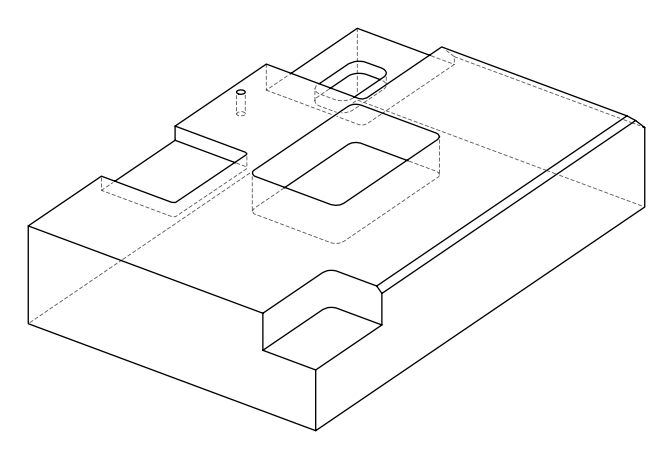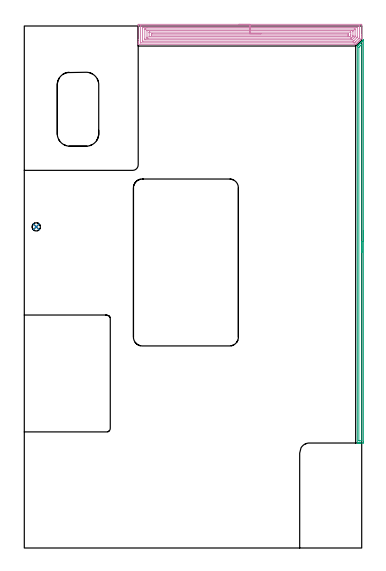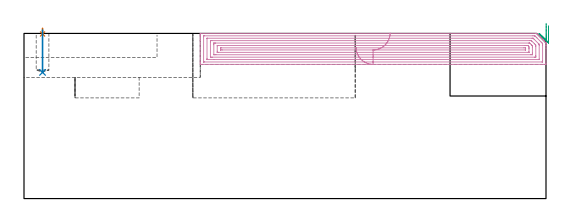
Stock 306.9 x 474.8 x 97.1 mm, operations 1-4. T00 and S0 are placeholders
(PLAN: 9 operations, 7 tool changes, 206.8 min)
(1 SPOT_DRILL | STEP1POCKET | NXT0321_9005460120000 | 0.03 min | 0 mm3)
(2 DRILL_BLIND_HOLE_INTO_CENTER | STEP1POCKET | NXT0301_046 | 0.1 min | 961 mm3)
(3 AREA_MILL | FG_CHAMFER_SURFACE | UGT0205_001 | 6.02 min | 5642 mm3)
(4 AREA_MILL_1 | FG_CHAMFER_SURFACE_1 | UGT0205_001 | 11.61 min | 34843 mm3)
(5 MILL_CORNER_NOTCH_RECTANGULAR | CORNER_NOTCH_RECTANGULAR | NXT0201_009 | Follow Part, ap 2, ae 75% | 71.09 min | 350916 mm3)
(6 MILL_CORNER_NOTCH_RECTANGULAR_1 | CORNER_NOTCH_RECTANGULAR_1 | NXT0201_012 | Follow Part, ap 4, ae 75% | 12.27 min | 197571 mm3)
(7 MILL_RECTANGULAR_POCKET | POCKET_RECTANGULAR_STRAIGHT | NXT0201_011 | Follow Part, ap 3, ae 75% | 41.43 min | 546955 mm3)
(8 MILL_RECTANGULAR_POCKET_1 | POCKET_RECTANGULAR_STRAIGHT_1 | UGT0201_105 | Follow Part, ap 5.5, ae 75% | 1.14 min | 29049 mm3)
(9 MILL_SLOT | SLOT_PARTIAL_RECTANGULAR | NXT0201_008 | Follow Part, ap 1.5, ae 75% | 63.13 min | 117161 mm3)
(TOOL NXT0321_9005460120000 | NC Spot Drill, 142deg, 12mm, Carbide, Uncoated | D12 PA142 FL30 Z2)
(TOOL NXT0301_046 | Carbide Drill 7.5mm [860.1-0750-038A1-MM 2214] | D7.5 PA140 FL53 Z2)
(TOOL UGT0205_001 | Chamfer Mill 20 x 3 x 45 deg. | D20 FL50 Z2)
(TOOL NXT0201_009 | ENDMILL 8mm [2P460-0800-NA 1630] | D8 FL26 Z6)
(TOOL NXT0201_012 | ENDMILL 16mm [2P460-1600-NA 1630] | D16 FL38 Z6)
(TOOL NXT0201_011 | ENDMILL 12mm [2P460-1200-NA 1630] | D12 FL38 Z6)
(TOOL UGT0201_105 | End Mill 22 mm | D22 FL25 Z2)
(TOOL NXT0201_008 | ENDMILL 6mm [2P460-0600-NA 1630] | D6 FL26 Z6)
(OP 1 SPOT_DRILL)
G17 G21 G94 G90
T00 M6
G54
G17 G0 G90 X10.9 Y292.1 S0 M3
G43 Z107.1 H0
G94 G81 G98 Z96.777 F250. R100.1
G80
M5
M2
(OP 2 DRILL_BLIND_HOLE_INTO_CENTER)
G17 G21 G94 G90
T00 M6
G54
G17 G0 G90 X10.9 Y292.1 S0 M3
G43 Z107.1 H1
G94 G81 G98 Z74.2 F250. R99.1
G80
M5
M2
(OP 3 AREA_MILL)
G17 G21 G94 G90
T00 M6
G54
G17 G0 G90 X308.4 Y288.8 S1061 M3
G43 Z107.1 H0
Z101.6
G94 G1 Y288.762 Z100.728 F250.
Y288.648 Z99.863
Y288.459 Z99.012
Y288.197 Z98.18
Y287.863 Z97.374
Y287.46 Z96.6
Y286.992 Z95.864
Y286.46 Z95.172
Y285.871 Z94.529
Y285.228 Z93.94
Y284.536 Z93.408
Y283.8 Z92.94
Y283.026 Z92.537
Y282.22 Z92.203
Y281.388 Z91.941
Y280.536 Z91.752
Y279.672 Z91.638
Y278.8 Z91.6
Y96.475
X308.399 Y96.117 Z91.601
X308.393 Y95.588 Z91.603
X308.391 Y95.508 Z91.605
X307.868 Y95.5 Z92.128
X306.094 Z93.901
X305.546 Z94.451
X305.206 Z94.79
X304.658 Z95.338
X304.319 Z95.676
X303.64 Z96.359
X303.307 Z96.693
X302.934 Z97.057
X302.902 Y95.509 Z97.088
X302.9 Y95.671 Z97.1
Y456.122
X302.907 Y456.601 Z97.093
X302.939 Y456.64 Z97.06
X303.432 Y457.134 Z96.564
X303.771 Y457.471 Z96.228
X303.984 Y457.684 Z96.016
X304.208 Y457.909 Z95.79
X304.319 Y458.021 Z95.677
X304.89 Y458.59 Z95.11
X305.102 Y458.803 Z94.896
X305.206 Y458.908 Z94.79
X305.698 Y459.398 Z94.302
X306.094 Y459.795 Z93.902
X306.537 Y460.238 Z93.462
X306.981 Y460.683 Z93.015
X307.187 Y460.887 Z92.813
X307.249 Y460.949 Z92.751
X307.868 Y461.57 Z92.128
X308.08 Y461.78 Z91.919
X308.118 Y461.818 Z91.882
X308.312 Y462.012 Z91.687
X308.381 Y462.078 Z91.618
X308.395 Y462.083 Z91.604
X308.399 Y462.078 Z91.599
X308.4 Y278.8 Z91.6
X306.986 Z93.014
Y97.904
X306.981 Y97.51 Z93.019
X306.494 Y97.501 Z93.506
X305.206 Y97.5 Z94.794
X304.719 Y97.501 Z95.281
X304.319 Y97.51 Z95.681
X304.314 Y97.904 Z95.686
Y97.909
Y455.229
X304.319 Y455.557 Z95.681
X304.597 Y455.843 Z95.403
X304.872 Y456.123 Z95.128
X305.485 Y456.735 Z94.515
X306.659 Y457.909 Z93.341
X306.822 Y458.069 Z93.178
X306.981 Y458.219 Z93.019
X306.986 Y457.909 Z93.014
Y278.8
Y277.928 Z93.052
Y277.064 Z93.166
Y276.212 Z93.355
Y275.38 Z93.617
Y274.574 Z93.951
Y273.8 Z94.354
Y273.064 Z94.823
Y272.372 Z95.354
Y271.729 Z95.943
Y271.14 Z96.586
Y270.608 Z97.278
Y270.14 Z98.014
Y269.737 Z98.788
Y269.403 Z99.594
Y269.141 Z100.426
Y268.952 Z101.278
Y268.838 Z102.143
Y268.8 Z103.014
G0 Z107.1
M5
M2
(OP 4 AREA_MILL_1)
G17 G21 G94 G90
T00 M6
G54
G17 G0 G90 X195.25 Y476.3 S1061 M3
G43 Z107.1 H0
Z88.9
G94 G1 X195.288 Z88.028 F250.
X195.402 Z87.163
X195.591 Z86.312
X195.853 Z85.48
X196.187 Z84.674
X196.59 Z83.9
X197.058 Z83.164
X197.59 Z82.472
X198.179 Z81.829
X198.822 Z81.24
X199.514 Z80.708
X200.25 Z80.24
X201.024 Z79.837
X201.83 Z79.503
X202.662 Z79.241
X203.513 Z79.052
X204.378 Z78.938
X205.25 Z78.9
X306.273
X306.554 Y476.297 Z78.902
X306.89 Y476.292 Z78.906
X306.9 Y475.951 Z79.246
Y466.753 Z88.441
Y465.327 Z89.869
Y464.967 Z90.228
Y463.98 Z91.219
X306.895 Y463.627 Z91.572
X306.894 Y463.605 Z91.593
X306.869 Y463.572 Z91.626
X306.75 Y463.449 Z91.75
X306.213 Y462.913 Z92.287
X306.036 Y462.734 Z92.462
X305.975 Y462.674 Z92.524
X305.322 Y462.022 Z93.178
X305.143 Y461.841 Z93.355
X305.081 Y461.78 Z93.418
X304.432 Y461.132 Z94.068
X304.25 Y460.948 Z94.249
X303.541 Y460.241 Z94.959
X303.357 Y460.055 Z95.142
X302.651 Y459.35 Z95.85
X302.463 Y459.162 Z96.035
X301.803 Y458.503 Z96.697
X301.425 Y458.128 Z97.072
X301.4 Y458.107 Z97.093
X300.909 Y458.1 Z97.1
X103.78
X103.61 Y458.103 Z97.088
X103.607 Y458.165 Z97.027
X103.6 Y458.596 Z96.604
Y458.888 Z96.312
Y459.608 Z95.587
Y460.862 Z94.335
Y462.288 Z92.908
Y475.059 Z80.139
X103.603 Y475.685 Z79.513
X103.607 Y476.292 Z78.906
X103.618 Y476.293 Z78.904
X104.227 Y476.3 Z78.9
X205.25
Y474.886 Z80.314
X304.485
X304.884 Y474.879 Z80.321
X304.89 Y474.85 Z80.35
X304.893 Y474.792 Z80.408
X304.899 Y474.378 Z80.822
Y464.967 Z90.233
X304.898 Y464.555 Z90.645
X304.89 Y464.074 Z91.126
X304.699 Y463.86 Z91.34
X304.485 Y463.637 Z91.563
X304.258 Y463.408 Z91.792
X304.031 Y463.181 Z92.019
X301.577 Y460.727 Z94.473
X300.909 Y460.058 Z95.142
X300.683 Y459.834 Z95.366
X300.452 Y459.608 Z95.592
X300.365 Y459.526 Z95.674
X300.203 Y459.519 Z95.681
X300.108 Y459.516 Z95.684
X300.015 Y459.515 Z95.685
X299.215 Y459.514 Z95.686
X106.015
X105.616 Y459.521 Z95.679
X105.61 Y459.55 Z95.65
X105.607 Y459.608 Z95.592
X105.601 Y460.022 Z95.178
Y474.792 Z80.408
X105.603 Y474.844 Z80.356
X105.606 Y474.869 Z80.331
X105.608 Y474.876 Z80.324
X105.64 Y474.879 Z80.321
X105.827 Y474.884 Z80.316
X105.921 Y474.886 Z80.314
X205.25
Y473.472 Z81.728
X302.697 Y473.471 Z81.729
X302.852 Y473.47 Z81.73
X302.878 Y473.468 Z81.732
X302.885 Y473.466 Z81.734
X302.89 Y473.451 Z81.749
X302.896 Y473.344 Z81.856
X302.899 Y473.209 Z81.991
X302.9 Y464.967 Z90.233
X302.899 Y464.765 Z90.435
X302.893 Y464.561 Z90.639
X302.89 Y464.505 Z90.695
X302.872 Y464.482 Z90.718
X302.828 Y464.432 Z90.768
X302.697 Y464.296 Z90.904
X299.795 Y461.395 Z93.805
X299.455 Y461.06 Z94.14
X299.338 Y460.949 Z94.251
X299.32 Y460.935 Z94.265
X299.295 Y460.933 Z94.267
X299.237 Y460.93 Z94.27
X299.121 Y460.929 Z94.271
X298.693 Y460.928 Z94.272
X107.803 Y460.929 Z94.271
X107.648 Y460.93 Z94.27
X107.622 Y460.932 Z94.268
X107.615 Y460.934 Z94.266
X107.61 Y460.949 Z94.251
X107.604 Y461.056 Z94.144
X107.601 Y461.192 Z94.008
X107.6 Y473.005 Z82.195
X107.601 Y473.207 Z81.993
X107.607 Y473.411 Z81.789
X107.61 Y473.464 Z81.736
X107.63 Y473.466 Z81.734
X107.687 Y473.469 Z81.731
X107.803 Y473.471 Z81.729
X111.714 Y473.472 Z81.728
X205.25
Y472.057 Z83.143
X300.07
X300.857 Y472.05 Z83.15
X300.89 Y472.043 Z83.157
X300.893 Y471.993 Z83.207
X300.897 Y471.884 Z83.316
X300.899 Y471.665 Z83.535
X300.9 Y471.228 Z83.972
Y465.869 Z89.331
X300.896 Y464.98 Z90.22
X300.89 Y464.967 Z90.233
X300.461 Y464.521 Z90.679
X300.026 Y464.074 Z91.126
X298.527 Y462.578 Z92.622
X298.404 Y462.459 Z92.741
X298.32 Y462.381 Z92.819
X298.275 Y462.349 Z92.851
X298.227 Y462.346 Z92.854
X298.17 Y462.344 Z92.856
X297.333 Y462.343 Z92.857
X110.43
X109.642 Y462.35 Z92.85
X109.61 Y462.357 Z92.843
X109.607 Y462.407 Z92.793
X109.603 Y462.516 Z92.684
X109.601 Y462.735 Z92.465
X109.6 Y463.172 Z92.028
X109.601 Y471.661 Z83.539
X109.603 Y471.882 Z83.318
X109.607 Y471.993 Z83.207
X109.61 Y472.043 Z83.157
X109.652 Y472.051 Z83.149
X110.485 Y472.057 Z83.143
X110.54
X205.25
Y470.643 Z84.557
X297.909
X298.227 Y470.642 Z84.558
X298.808 Y470.639 Z84.561
X298.868 Y470.636 Z84.564
X298.89 Y470.623 Z84.577
X298.896 Y470.55 Z84.65
X298.898 Y470.326 Z84.874
X298.9 Y469.654 Z85.547
Y466.081 Z89.119
X298.899 Y465.86 Z89.34
X298.896 Y465.524 Z89.676
X298.892 Y465.44 Z89.76
X298.888 Y465.401 Z89.799
X298.868 Y465.378 Z89.822
X298.792 Y465.296 Z89.904
X298.469 Y464.967 Z90.233
X298.348 Y464.846 Z90.354
X297.454 Y463.953 Z91.247
X297.333 Y463.835 Z91.365
X297.255 Y463.765 Z91.435
X297.188 Y463.763 Z91.437
X297.044 Y463.76 Z91.44
X296.756 Y463.757 Z91.443
X112.59
X112.273 Y463.758 Z91.442
X111.692 Y463.762 Z91.438
X111.631 Y463.764 Z91.436
X111.61 Y463.777 Z91.423
X111.604 Y463.85 Z91.35
X111.601 Y464.074 Z91.126
X111.6 Y464.747 Z90.453
X111.601 Y470.494 Z84.706
X111.603 Y470.578 Z84.622
X111.606 Y470.62 Z84.58
X111.609 Y470.635 Z84.565
X111.639 Y470.636 Z84.564
X111.958 Y470.641 Z84.559
X112.273 Y470.643 Z84.557
X112.85
X205.25
Y469.229 Z85.971
X296.439 Y469.228 Z85.972
X296.645 Y469.227 Z85.973
X296.815 Y469.223 Z85.977
X296.89 Y469.22 Z85.98
X296.892 Y469.176 Z86.024
X296.898 Y468.974 Z86.226
X296.9 Y467.186 Z88.014
X296.899 Y466.753 Z88.447
X296.897 Y466.295 Z88.905
X296.89 Y465.86 Z89.34
X296.67 Y465.629 Z89.571
X296.439 Y465.391 Z89.809
X296.223 Y465.183 Z90.017
X295.545 Y465.174 Z90.026
X295.339 Y465.172 Z90.028
X294.651 Y465.171 Z90.029
X294.447
X114.061 Y465.172 Z90.028
X113.855 Y465.173 Z90.027
X113.685 Y465.177 Z90.023
X113.61 Y465.18 Z90.02
X113.608 Y465.224 Z89.976
X113.602 Y465.426 Z89.774
X113.6 Y468.54 Z86.66
X113.601 Y469. Z86.2
X113.606 Y469.154 Z86.046
X113.61 Y469.209 Z85.991
X113.616 Y469.223 Z85.977
X113.631 Y469.224 Z85.976
X113.716 Y469.226 Z85.974
X114.061 Y469.229 Z85.971
X114.265
X205.25
Y467.815 Z87.385
X294.651 Y467.814 Z87.386
X294.819 Y467.813 Z87.387
X294.866 Y467.81 Z87.39
X294.888 Y467.808 Z87.392
X294.891 Y467.795 Z87.405
X294.896 Y467.73 Z87.47
X294.899 Y467.647 Z87.553
X294.9 Y467.398 Z87.802
X294.898 Y466.753 Z88.447
X294.895 Y466.629 Z88.571
X294.891 Y466.599 Z88.601
X294.888 Y466.592 Z88.608
X294.874 Y466.59 Z88.61
X294.818 Y466.587 Z88.613
X294.651 Y466.586 Z88.614
X293.925 Y466.585 Z88.615
X115.849 Y466.586 Z88.614
X115.681 Y466.588 Z88.612
X115.634 Y466.59 Z88.61
X115.612 Y466.592 Z88.608
X115.609 Y466.605 Z88.595
X115.604 Y466.671 Z88.529
X115.601 Y466.753 Z88.447
X115.6 Y467.002 Z88.198
X115.602 Y467.647 Z87.553
X115.605 Y467.771 Z87.429
X115.609 Y467.801 Z87.399
X115.612 Y467.808 Z87.392
X115.626 Y467.81 Z87.39
X115.682 Y467.813 Z87.387
X115.849 Y467.814 Z87.386
X116.575 Y467.815 Z87.385
X205.25
X206.122 Z87.423
X206.986 Z87.537
X207.838 Z87.726
X208.67 Z87.988
X209.476 Z88.322
X210.25 Z88.725
X210.986 Z89.194
X211.678 Z89.725
X212.321 Z90.314
X212.91 Z90.957
X213.441 Z91.65
X213.91 Z92.385
X214.313 Z93.159
X214.647 Z93.965
X214.909 Z94.797
X215.098 Z95.649
X215.212 Z96.514
X215.25 Z97.385
G0 Z107.1
M5
M2
